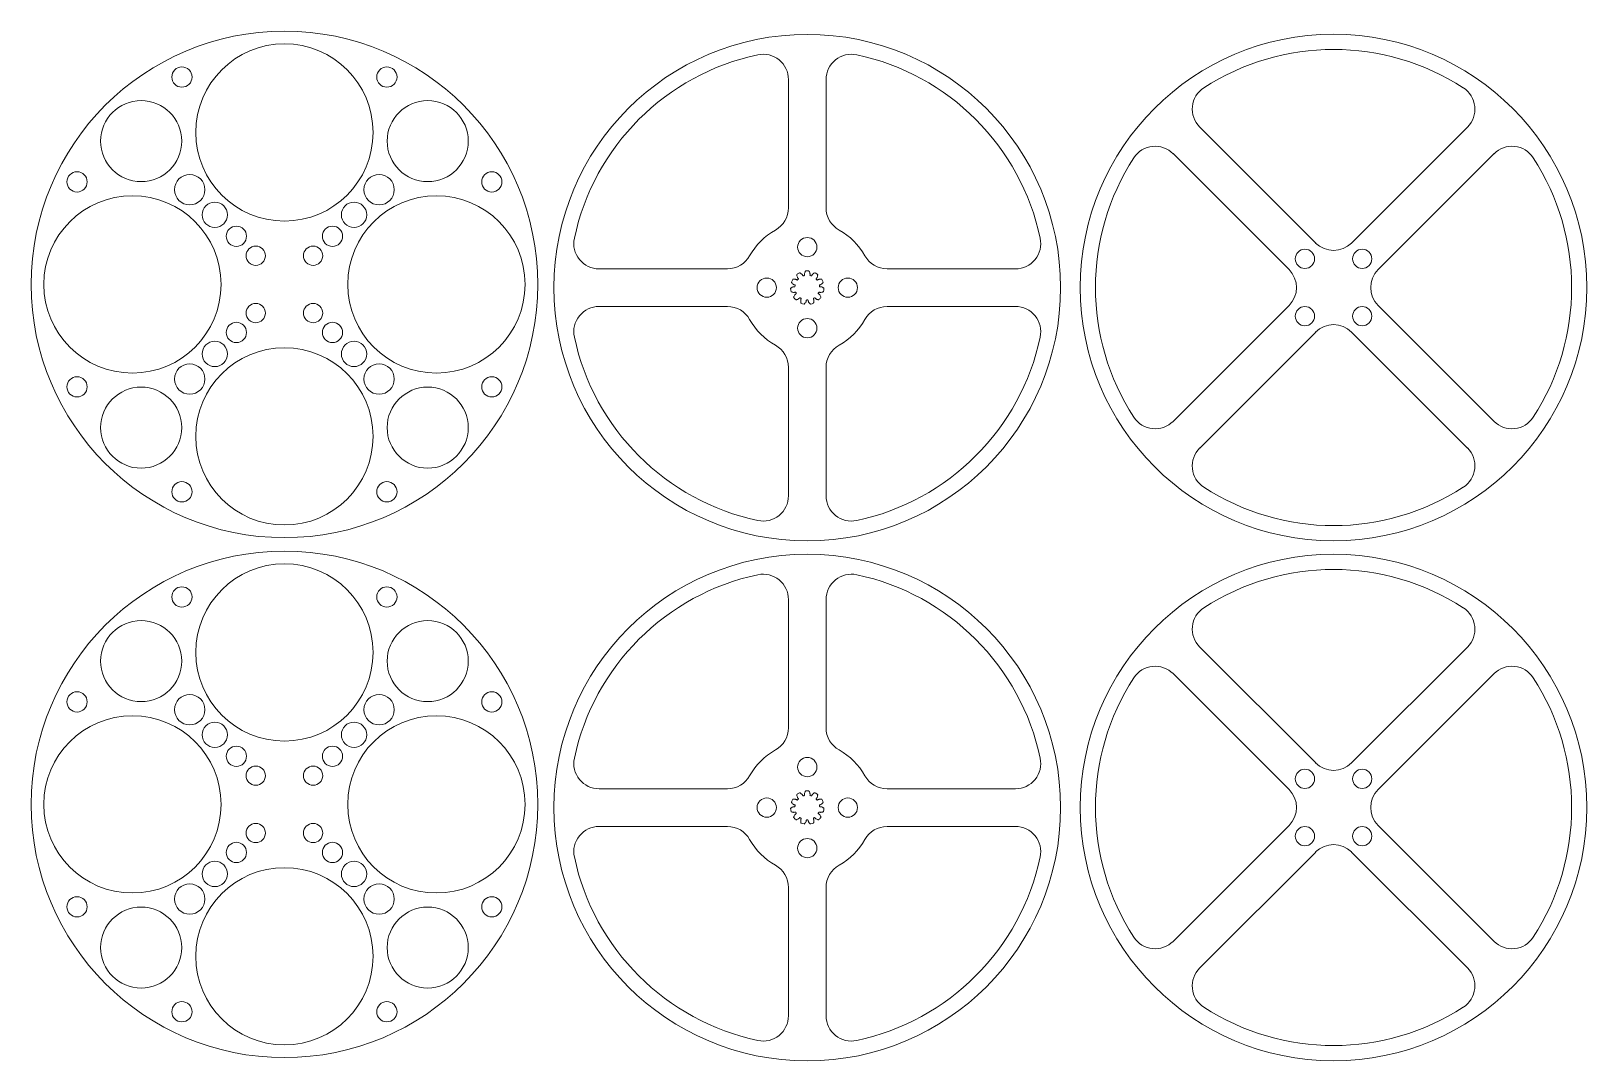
# Model space of a CAD drawing. Header units: millimetres. Extents: x 260 to 567, y 360 to 563.
import ezdxf

# ---------------------------------------------------------------- set-up
doc = ezdxf.new("R2010")
doc.units = ezdxf.units.MM

msp = doc.modelspace()

# ---------------------------------------------------------------- linework, layer by layer
at = {"color": 7, "linetype": 'Continuous', "lineweight": 15}
for p, q in [((409, 528.23), (409, 553.56)), ((416.43, 528.23), (416.43, 553.56)), ((490.18, 544.18), (513.07, 521.29)), ((520.14, 521.29), (543.03, 544.18)), ((507.82, 516.04), (484.93, 538.93)), ((548.28, 538.93), (525.39, 516.04)), ((371.63, 516.19), (396.97, 516.19)), ((428.47, 516.19), (453.8, 516.19)), ((396.97, 508.76), (371.63, 508.76)), ((428.47, 508.76), (453.8, 508.76)), ((484.93, 486.08), (507.82, 508.97)), ((525.39, 508.97), (548.28, 486.08)), ((513.07, 503.72), (490.18, 480.82)), ((543.03, 480.82), (520.14, 503.72)), ((409, 496.73), (409, 471.39)), ((416.43, 496.73), (416.43, 471.39)), ((409, 425.58), (409, 450.91)), ((416.43, 425.58), (416.43, 450.91)), ((490.18, 441.53), (513.07, 418.64)), ((520.14, 418.64), (543.03, 441.53)), ((507.82, 413.39), (484.93, 436.28)), ((548.28, 436.28), (525.39, 413.39)), ((371.63, 413.54), (396.97, 413.54)), ((428.47, 413.54), (453.8, 413.54)), ((396.97, 406.11), (371.63, 406.11)), ((428.47, 406.11), (453.8, 406.11)), ((484.93, 383.42), (507.82, 406.32)), ((525.39, 406.32), (548.28, 383.42)), ((513.07, 401.06), (490.18, 378.17)), ((543.03, 378.17), (520.14, 401.06)), ((409, 394.07), (409, 368.74)), ((416.43, 394.07), (416.43, 368.74))]:
    msp.add_line(p, q, dxfattribs=at)
for centre, radius in [((309.51, 513.12), 50), ((412.72, 512.48), 50), ((516.6, 512.5), 50), ((309.51, 543.12), 17.5), ((289.28, 554.06), 2), ((329.74, 554.06), 2), ((281.23, 541.41), 8), ((337.79, 541.41), 8), ((268.57, 533.35), 2), ((290.82, 531.81), 3), ((328.2, 531.81), 3), ((350.45, 533.35), 2), ((279.51, 513.12), 17.5), ((295.77, 526.86), 2.5), ((323.25, 526.86), 2.5), ((339.51, 513.12), 17.5), ((300.02, 522.62), 2), ((319, 522.62), 2), ((412.72, 520.48), 1.9), ((303.85, 518.78), 1.9), ((315.17, 518.78), 1.9), ((510.95, 518.16), 1.9), ((522.26, 518.16), 1.9), ((404.72, 512.48), 1.9), ((420.72, 512.48), 1.9), ((303.85, 507.46), 1.9), ((315.17, 507.46), 1.9), ((510.95, 506.85), 1.9), ((522.26, 506.85), 1.9), ((300.02, 503.63), 2), ((319, 503.63), 2), ((412.72, 504.48), 1.9), ((309.51, 483.12), 17.5), ((295.77, 499.39), 2.5), ((323.25, 499.39), 2.5), ((268.57, 492.89), 2), ((290.82, 494.44), 3), ((328.2, 494.44), 3), ((350.45, 492.89), 2), ((281.23, 484.84), 8), ((337.79, 484.84), 8), ((289.28, 472.18), 2), ((329.74, 472.18), 2), ((309.51, 410.47), 50), ((309.51, 440.47), 17.5), ((412.72, 409.83), 50), ((516.6, 409.85), 50), ((289.28, 451.41), 2), ((329.74, 451.41), 2), ((281.23, 438.75), 8), ((337.79, 438.75), 8), ((268.57, 430.7), 2), ((290.82, 429.16), 3), ((328.2, 429.16), 3), ((350.45, 430.7), 2), ((279.51, 410.47), 17.5), ((339.51, 410.47), 17.5), ((295.77, 424.21), 2.5), ((323.25, 424.21), 2.5), ((300.02, 419.96), 2), ((319, 419.96), 2), ((303.85, 416.13), 1.9), ((315.17, 416.13), 1.9), ((412.72, 417.83), 1.9), ((510.95, 415.51), 1.9), ((522.26, 415.51), 1.9), ((404.72, 409.83), 1.9), ((420.72, 409.83), 1.9), ((303.85, 404.81), 1.9), ((315.17, 404.81), 1.9), ((510.95, 404.19), 1.9), ((522.26, 404.19), 1.9), ((300.02, 400.98), 2), ((319, 400.98), 2), ((412.72, 401.83), 1.9), ((295.77, 396.73), 2.5), ((323.25, 396.73), 2.5), ((309.51, 380.47), 17.5), ((290.82, 391.78), 3), ((328.2, 391.78), 3), ((268.57, 390.24), 2), ((281.23, 382.19), 8), ((337.79, 382.19), 8), ((350.45, 390.24), 2), ((289.28, 369.53), 2), ((329.74, 369.53), 2)]:
    msp.add_circle(centre, radius, dxfattribs=at)
for centre, radius, start, end in [((516.6, 512.5), 47, 56.9734, 123.0266), ((412.72, 512.48), 47, 101.9734, 168.0266), ((404, 553.56), 5, 0, 101.9734), ((421.43, 553.56), 5, 78.0266, 180), ((412.72, 512.48), 47, 11.9734, 78.0266), ((493.71, 547.72), 5, 123.0266, 225), ((539.5, 547.72), 5, 315, 56.9734), ((516.6, 512.5), 47, 146.9734, 213.0266), ((481.39, 535.39), 5, 45, 146.9734), ((551.82, 535.39), 5, 33.0266, 135), ((516.6, 512.5), 47, 326.9734, 33.0266), ((404, 528.23), 5, 298.9514, 0), ((421.43, 528.23), 5, 180, 241.0486), ((371.63, 521.19), 5, 168.0266, 270), ((412.72, 512.48), 13, 118.9514, 151.0486), ((412.72, 512.48), 13, 28.9458, 61.0486), ((453.8, 521.19), 5, 270, 11.9734), ((516.6, 524.82), 5, 225, 315), ((396.97, 521.19), 5, 270, 331.0486), ((428.47, 521.19), 5, 208.9514, 270), ((504.28, 512.5), 5, 315, 45), ((528.93, 512.5), 5, 135, 225), ((412.72, 512.48), 3.3, 150.3642, 160.542), ((409.67, 513.55), 0.0755, 160.542, 214.9709), ((409.91, 514.07), 0.0755, 95.9377, 150.3642), ((410.22, 512.93), 0.0944, 349.6302, 84.4707), ((412.72, 512.48), 2.44, 169.6302, 174.0029), ((410.74, 515.03), 0.0755, 127.8147, 182.2436), ((410.74, 514.06), 0.0944, 226.4351, 321.2756), ((412.72, 512.48), 3.3, 117.6369, 127.8147), ((412.72, 512.48), 2.44, 136.9029, 141.2756), ((410.87, 514.21), 0.0944, 316.9029, 51.7435), ((411.22, 515.34), 0.0755, 63.2104, 117.6369), ((411.91, 514.88), 0.0944, 193.689, 288.5506), ((412.72, 512.48), 2.44, 104.1779, 108.5506), ((412.1, 514.94), 0.0944, 284.1779, 18.9973), ((412.43, 515.69), 0.0755, 95.0874, 149.5163), ((412.72, 512.48), 3.3, 84.9097, 95.0874), ((413, 515.69), 0.0755, 30.4832, 84.9097), ((413.34, 514.94), 0.0944, 160.9836, 255.8212), ((412.72, 512.48), 2.44, 71.4498, 75.8212), ((413.52, 514.88), 0.0944, 251.4498, 346.3168), ((414.22, 515.34), 0.0755, 62.3602, 116.789), ((412.72, 512.48), 3.3, 52.1824, 62.3602), ((414.57, 514.21), 0.0944, 128.5558, 223.0586), ((412.72, 512.48), 2.44, 38.7211, 43.0586), ((414.7, 514.06), 0.0944, 218.7211, 313.5617), ((414.7, 515.03), 0.0755, 357.7559, 52.1824), ((415.21, 512.93), 0.0944, 95.526, 190.3665), ((412.72, 512.48), 2.44, 5.9938, 10.3665), ((415.52, 514.07), 0.0755, 29.6329, 84.0618), ((412.72, 512.48), 3.3, 19.4551, 29.6329), ((415.76, 513.55), 0.0755, 325.0286, 19.4551), ((409.49, 512.3), 0.0755, 128.665, 183.0915), ((412.72, 512.48), 3.3, 183.0915, 193.2693), ((409.58, 511.74), 0.0755, 193.2693, 247.6981), ((410.1, 510.59), 0.0755, 161.3922, 215.8188), ((412.72, 512.48), 3.3, 215.8188, 225.9965), ((410.2, 512.74), 0.0944, 259.1624, 354.0029), ((410.37, 511.51), 0.0944, 22.3575, 117.198), ((410.48, 510.16), 0.0755, 225.9965, 280.4254), ((412.72, 512.48), 2.44, 202.3575, 206.7302), ((410.45, 511.34), 0.0944, 291.8897, 26.7302), ((411.27, 510.4), 0.0944, 55.0847, 149.9253), ((412.72, 512.48), 2.44, 235.0847, 239.4574), ((411.43, 510.29), 0.0944, 324.6169, 59.4574), ((412.62, 509.94), 0.0944, 87.8142, 182.6337), ((412.72, 512.48), 2.44, 267.8142, 272.1867), ((412.81, 509.94), 0.0944, 357.385, 92.1867), ((414.01, 510.29), 0.0944, 120.5421, 215.3733), ((412.72, 512.48), 2.44, 300.5421, 304.9142), ((414.17, 510.4), 0.0944, 30.0526, 124.9142), ((414.98, 511.34), 0.0944, 153.2666, 248.1071), ((412.72, 512.48), 2.44, 333.2666, 337.6392), ((414.96, 510.15), 0.0755, 259.5741, 314.0006), ((415.06, 511.51), 0.0944, 62.7988, 157.6392), ((412.72, 512.48), 3.3, 314.0006, 324.1784), ((415.24, 512.74), 0.0944, 185.9938, 280.8344), ((415.33, 510.59), 0.0755, 324.1784, 18.6072), ((415.86, 511.74), 0.0755, 292.3013, 346.7279), ((412.72, 512.48), 3.3, 346.7279, 356.9056), ((415.94, 512.3), 0.0755, 356.9056, 51.3345), ((371.63, 503.76), 5, 90, 191.9734), ((396.97, 503.76), 5, 28.9514, 90), ((411.54, 509.47), 0.0755, 194.1195, 248.546), ((412.72, 512.48), 3.3, 248.546, 258.7238), ((412.09, 509.31), 0.0755, 258.7238, 313.1527), ((413.35, 509.31), 0.0755, 226.8468, 281.2733), ((412.72, 512.48), 3.3, 281.2733, 291.4511), ((413.9, 509.47), 0.0755, 291.4511, 345.88), ((428.47, 503.76), 5, 90, 151.0486), ((453.8, 503.76), 5, 348.0266, 90), ((412.72, 512.48), 13, 208.9514, 241.0486), ((412.72, 512.48), 13, 298.9514, 331.0486), ((516.6, 500.18), 5, 45, 135), ((412.72, 512.48), 47, 191.9734, 258.0266), ((404, 496.73), 5, 0, 61.0486), ((421.43, 496.73), 5, 118.9514, 180), ((412.72, 512.48), 47, 281.9734, 348.0266), ((481.39, 489.61), 5, 213.0266, 315), ((551.82, 489.61), 5, 225, 326.9734), ((493.71, 477.29), 5, 135, 236.9734), ((539.5, 477.29), 5, 303.0266, 45), ((516.6, 512.5), 47, 236.9734, 303.0266), ((404, 471.39), 5, 258.0266, 0), ((421.43, 471.39), 5, 180, 281.9734), ((412.72, 409.83), 47, 101.9734, 168.0266), ((404, 450.91), 5, 0, 101.9734), ((421.43, 450.91), 5, 78.0266, 180), ((412.72, 409.83), 47, 11.9734, 78.0266), ((516.6, 409.85), 47, 56.9734, 123.0266), ((493.71, 445.06), 5, 123.0266, 225), ((539.5, 445.06), 5, 315, 56.9734), ((481.39, 432.74), 5, 45, 146.9734), ((551.82, 432.74), 5, 33.0266, 135), ((516.6, 409.85), 47, 146.9734, 213.0266), ((516.6, 409.85), 47, 326.9734, 33.0266), ((404, 425.58), 5, 298.9514, 0), ((421.43, 425.58), 5, 180, 241.0486), ((412.72, 409.83), 13, 118.9514, 151.0486), ((412.72, 409.83), 13, 28.9458, 61.0486), ((371.63, 418.54), 5, 168.0266, 270), ((453.8, 418.54), 5, 270, 11.9734), ((516.6, 422.17), 5, 225, 315), ((396.97, 418.54), 5, 270, 331.0486), ((428.47, 418.54), 5, 208.9514, 270), ((410.74, 412.38), 0.0755, 127.8147, 182.2436), ((412.72, 409.83), 3.3, 117.6369, 127.8147), ((410.87, 411.56), 0.0944, 316.9029, 51.7435), ((411.22, 412.68), 0.0755, 63.2104, 117.6369), ((411.91, 412.23), 0.0944, 193.689, 288.5506), ((412.72, 409.83), 2.44, 104.1779, 108.5506), ((412.1, 412.28), 0.0944, 284.1779, 18.9973), ((412.43, 413.04), 0.0755, 95.0874, 149.5163), ((412.72, 409.83), 3.3, 84.9097, 95.0874), ((413, 413.04), 0.0755, 30.4832, 84.9097), ((413.34, 412.28), 0.0944, 160.9836, 255.8212), ((412.72, 409.83), 2.44, 71.4498, 75.8212), ((413.52, 412.23), 0.0944, 251.4498, 346.3168), ((414.22, 412.68), 0.0755, 62.3602, 116.789), ((412.72, 409.83), 3.3, 52.1824, 62.3602), ((414.57, 411.56), 0.0944, 128.5558, 223.0586), ((414.7, 412.38), 0.0755, 357.7559, 52.1824), ((504.28, 409.85), 5, 315, 45), ((528.93, 409.85), 5, 135, 225), ((409.49, 409.65), 0.0755, 128.665, 183.0915), ((412.72, 409.83), 3.3, 183.0915, 193.2693), ((409.58, 409.08), 0.0755, 193.2693, 247.6981), ((412.72, 409.83), 3.3, 150.3642, 160.542), ((409.67, 410.9), 0.0755, 160.542, 214.9709), ((409.91, 411.42), 0.0755, 95.9377, 150.3642), ((410.2, 410.09), 0.0944, 259.1624, 354.0029), ((410.22, 410.28), 0.0944, 349.6302, 84.4707), ((412.72, 409.83), 2.44, 169.6302, 174.0029), ((410.37, 408.86), 0.0944, 22.3575, 117.198), ((412.72, 409.83), 2.44, 202.3575, 206.7302), ((410.45, 408.68), 0.0944, 291.8897, 26.7302), ((410.74, 411.41), 0.0944, 226.4351, 321.2756), ((412.72, 409.83), 2.44, 136.9029, 141.2756), ((412.72, 409.83), 2.44, 38.7211, 43.0586), ((414.7, 411.41), 0.0944, 218.7211, 313.5617), ((414.98, 408.68), 0.0944, 153.2666, 248.1071), ((412.72, 409.83), 2.44, 333.2666, 337.6392), ((415.06, 408.86), 0.0944, 62.7988, 157.6392), ((415.21, 410.28), 0.0944, 95.526, 190.3665), ((412.72, 409.83), 2.44, 5.9938, 10.3665), ((415.24, 410.09), 0.0944, 185.9938, 280.8344), ((415.52, 411.42), 0.0755, 29.6329, 84.0618), ((412.72, 409.83), 3.3, 19.4551, 29.6329), ((415.76, 410.9), 0.0755, 325.0286, 19.4551), ((415.86, 409.08), 0.0755, 292.3013, 346.7279), ((412.72, 409.83), 3.3, 346.7279, 356.9056), ((415.94, 409.65), 0.0755, 356.9056, 51.3345), ((371.63, 401.11), 5, 90, 191.9734), ((396.97, 401.11), 5, 28.9514, 90), ((410.1, 407.94), 0.0755, 161.3922, 215.8188), ((412.72, 409.83), 3.3, 215.8188, 225.9965), ((410.48, 407.5), 0.0755, 225.9965, 280.4254), ((411.27, 407.75), 0.0944, 55.0847, 149.9253), ((412.72, 409.83), 2.44, 235.0847, 239.4574), ((411.54, 406.82), 0.0755, 194.1195, 248.546), ((411.43, 407.64), 0.0944, 324.6169, 59.4574), ((412.72, 409.83), 3.3, 248.546, 258.7238), ((412.09, 406.66), 0.0755, 258.7238, 313.1527), ((412.62, 407.29), 0.0944, 87.8142, 182.6337), ((412.72, 409.83), 2.44, 267.8142, 272.1867), ((412.81, 407.29), 0.0944, 357.385, 92.1867), ((413.35, 406.66), 0.0755, 226.8468, 281.2733), ((412.72, 409.83), 3.3, 281.2733, 291.4511), ((414.01, 407.64), 0.0944, 120.5421, 215.3733), ((413.9, 406.82), 0.0755, 291.4511, 345.88), ((412.72, 409.83), 2.44, 300.5421, 304.9142), ((414.17, 407.75), 0.0944, 30.0526, 124.9142), ((414.96, 407.5), 0.0755, 259.5741, 314.0006), ((412.72, 409.83), 3.3, 314.0006, 324.1784), ((415.33, 407.94), 0.0755, 324.1784, 18.6072), ((428.47, 401.11), 5, 90, 151.0486), ((453.8, 401.11), 5, 348.0266, 90), ((412.72, 409.83), 13, 208.9514, 241.0486), ((412.72, 409.83), 13, 298.9514, 331.0486), ((516.6, 397.53), 5, 45, 135), ((412.72, 409.83), 47, 191.9734, 258.0266), ((412.72, 409.83), 47, 281.9734, 348.0266), ((404, 394.07), 5, 0, 61.0486), ((421.43, 394.07), 5, 118.9514, 180), ((481.39, 386.96), 5, 213.0266, 315), ((551.82, 386.96), 5, 225, 326.9734), ((493.71, 374.64), 5, 135, 236.9734), ((539.5, 374.64), 5, 303.0266, 45), ((404, 368.74), 5, 258.0266, 0), ((421.43, 368.74), 5, 180, 281.9734), ((516.6, 409.85), 47, 236.9734, 303.0266)]:
    msp.add_arc(centre, radius, start, end, dxfattribs=at)
for points, knots in [([(409.95, 513.15), (409.86, 513.22), (409.79, 513.29), (409.68, 513.41), (409.65, 513.46), (409.61, 513.51)], [0, 0, 0, 0, 0.5, 0.5, 0.828323, 0.828323, 0.828323, 0.828323]), ([(409.9, 514.15), (409.96, 514.15), (410.02, 514.16), (410.18, 514.16), (410.28, 514.15), (410.4, 514.13)], [0.1717089, 0.1717089, 0.1717089, 0.1717089, 0.5, 0.5, 1, 1, 1, 1]), ([(410.23, 513.03), (410.21, 513.03), (410.19, 513.03), (410.15, 513.04), (410.13, 513.05), (410.1, 513.06), (410.08, 513.07), (410.02, 513.1), (409.99, 513.13), (409.95, 513.15)], [0.0414739, 0.0414739, 0.0414739, 0.0414739, 0.1256273, 0.1256273, 0.2506273, 0.2506273, 0.3756273, 0.3756273, 0.8756273, 0.8756273, 0.8756273, 0.8756273]), ([(410.4, 514.13), (410.44, 514.12), (410.48, 514.11), (410.55, 514.08), (410.56, 514.07), (410.59, 514.06), (410.61, 514.05), (410.64, 514.02), (410.66, 514.01), (410.67, 514)], [0.1243599, 0.1243599, 0.1243599, 0.1243599, 0.6243599, 0.6243599, 0.7493599, 0.7493599, 0.8743599, 0.8743599, 0.9585577, 0.9585577, 0.9585577, 0.9585577]), ([(410.76, 514.54), (410.71, 514.65), (410.69, 514.75), (410.67, 514.9), (410.67, 514.96), (410.66, 515.02)], [0, 0, 0, 0, 0.5, 0.5, 0.828323, 0.828323, 0.828323, 0.828323]), ([(410.92, 514.28), (410.91, 514.3), (410.89, 514.31), (410.86, 514.34), (410.85, 514.36), (410.83, 514.39), (410.82, 514.4), (410.79, 514.46), (410.77, 514.5), (410.76, 514.54)], [0.0414739, 0.0414739, 0.0414739, 0.0414739, 0.1256273, 0.1256273, 0.2506273, 0.2506273, 0.3756273, 0.3756273, 0.8756273, 0.8756273, 0.8756273, 0.8756273]), ([(411.25, 515.4), (411.31, 515.38), (411.36, 515.35), (411.49, 515.26), (411.58, 515.2), (411.66, 515.12)], [0.1717089, 0.1717089, 0.1717089, 0.1717089, 0.5, 0.5, 1, 1, 1, 1]), ([(411.66, 515.12), (411.69, 515.09), (411.72, 515.06), (411.76, 515), (411.76, 514.99), (411.78, 514.96), (411.79, 514.94), (411.81, 514.9), (411.81, 514.88), (411.82, 514.86)], [0.1244207, 0.1244207, 0.1244207, 0.1244207, 0.6244207, 0.6244207, 0.7494207, 0.7494207, 0.8744207, 0.8744207, 0.9585577, 0.9585577, 0.9585577, 0.9585577]), ([(412.19, 514.97), (412.18, 514.99), (412.17, 515), (412.16, 515.05), (412.16, 515.07), (412.16, 515.11), (412.16, 515.12), (412.17, 515.19), (412.17, 515.23), (412.18, 515.27)], [0.0414739, 0.0414739, 0.0414739, 0.0414739, 0.1256881, 0.1256881, 0.2506881, 0.2506881, 0.3756881, 0.3756881, 0.8756881, 0.8756881, 0.8756881, 0.8756881]), ([(412.18, 515.27), (412.21, 515.39), (412.24, 515.48), (412.31, 515.63), (412.34, 515.68), (412.37, 515.73)], [0, 0, 0, 0, 0.5, 0.5, 0.828323, 0.828323, 0.828323, 0.828323]), ([(413.07, 515.73), (413.1, 515.68), (413.13, 515.63), (413.19, 515.48), (413.23, 515.39), (413.25, 515.27)], [0.1717089, 0.1717089, 0.1717089, 0.1717089, 0.5, 0.5, 1, 1, 1, 1]), ([(413.25, 515.27), (413.26, 515.23), (413.27, 515.19), (413.27, 515.12), (413.27, 515.11), (413.27, 515.07), (413.27, 515.05), (413.26, 515), (413.26, 514.99), (413.25, 514.97)], [0.1243563, 0.1243563, 0.1243563, 0.1243563, 0.6243563, 0.6243563, 0.7493563, 0.7493563, 0.8743563, 0.8743563, 0.9585577, 0.9585577, 0.9585577, 0.9585577]), ([(413.62, 514.86), (413.62, 514.88), (413.63, 514.9), (413.64, 514.94), (413.65, 514.96), (413.67, 514.99), (413.68, 515), (413.72, 515.06), (413.75, 515.09), (413.78, 515.12)], [0.0414739, 0.0414739, 0.0414739, 0.0414739, 0.1255512, 0.1255512, 0.2505512, 0.2505512, 0.3755512, 0.3755512, 0.8755512, 0.8755512, 0.8755512, 0.8755512]), ([(413.78, 515.12), (413.86, 515.2), (413.94, 515.26), (414.07, 515.35), (414.13, 515.38), (414.18, 515.4)], [0, 0, 0, 0, 0.5, 0.5, 0.828323, 0.828323, 0.828323, 0.828323]), ([(414.68, 514.54), (414.67, 514.5), (414.65, 514.46), (414.61, 514.4), (414.61, 514.39), (414.59, 514.36), (414.57, 514.34), (414.54, 514.31), (414.53, 514.3), (414.51, 514.28)], [0.1233938, 0.1233938, 0.1233938, 0.1233938, 0.6233938, 0.6233938, 0.7483938, 0.7483938, 0.8733938, 0.8733938, 0.9585577, 0.9585577, 0.9585577, 0.9585577]), ([(414.77, 515.02), (414.77, 514.96), (414.76, 514.9), (414.74, 514.75), (414.72, 514.65), (414.68, 514.54)], [0.1717089, 0.1717089, 0.1717089, 0.1717089, 0.5, 0.5, 1, 1, 1, 1]), ([(414.76, 513.99), (414.78, 514.01), (414.79, 514.02), (414.83, 514.05), (414.85, 514.06), (414.88, 514.07), (414.89, 514.08), (414.95, 514.11), (415, 514.12), (415.04, 514.13)], [0.0414739, 0.0414739, 0.0414739, 0.0414739, 0.1256273, 0.1256273, 0.2506273, 0.2506273, 0.3756273, 0.3756273, 0.8756273, 0.8756273, 0.8756273, 0.8756273]), ([(415.04, 514.13), (415.15, 514.15), (415.25, 514.16), (415.41, 514.16), (415.47, 514.15), (415.53, 514.15)], [0, 0, 0, 0, 0.5, 0.5, 0.828323, 0.828323, 0.828323, 0.828323]), ([(415.48, 513.15), (415.45, 513.13), (415.41, 513.1), (415.35, 513.07), (415.34, 513.06), (415.31, 513.05), (415.29, 513.04), (415.24, 513.03), (415.22, 513.03), (415.2, 513.03)], [0.1243599, 0.1243599, 0.1243599, 0.1243599, 0.6243599, 0.6243599, 0.7493599, 0.7493599, 0.8743599, 0.8743599, 0.9585577, 0.9585577, 0.9585577, 0.9585577]), ([(415.82, 513.51), (415.79, 513.46), (415.75, 513.41), (415.65, 513.29), (415.58, 513.22), (415.48, 513.15)], [0.1717089, 0.1717089, 0.1717089, 0.1717089, 0.5, 0.5, 1, 1, 1, 1]), ([(409.45, 512.36), (409.49, 512.4), (409.54, 512.43), (409.68, 512.52), (409.76, 512.57), (409.87, 512.61)], [0, 0, 0, 0, 0.3282911, 0.3282911, 0.8282911, 0.8282911, 0.8282911, 0.8282911]), ([(410.03, 511.55), (409.91, 511.56), (409.81, 511.58), (409.66, 511.62), (409.6, 511.64), (409.55, 511.67)], [0.171677, 0.171677, 0.171677, 0.171677, 0.671677, 0.671677, 1, 1, 1, 1]), ([(409.87, 512.61), (409.91, 512.62), (409.96, 512.64), (410.02, 512.65), (410.04, 512.65), (410.07, 512.66), (410.1, 512.66), (410.14, 512.66), (410.16, 512.65), (410.18, 512.65)], [0.1658022, 0.1658022, 0.1658022, 0.1658022, 0.6658022, 0.6658022, 0.7908022, 0.7908022, 0.9158022, 0.9158022, 1, 1, 1, 1]), ([(410.33, 511.6), (410.31, 511.59), (410.29, 511.58), (410.25, 511.56), (410.23, 511.56), (410.19, 511.55), (410.18, 511.55), (410.11, 511.54), (410.07, 511.55), (410.03, 511.55)], [0, 0, 0, 0, 0.0841534, 0.0841534, 0.2091534, 0.2091534, 0.3341534, 0.3341534, 0.8341534, 0.8341534, 0.8341534, 0.8341534]), ([(410.03, 510.61), (410.05, 510.67), (410.07, 510.72), (410.14, 510.87), (410.18, 510.96), (410.25, 511.05)], [0.1717089, 0.1717089, 0.1717089, 0.1717089, 0.5, 0.5, 1, 1, 1, 1]), ([(410.25, 511.05), (410.28, 511.09), (410.31, 511.12), (410.36, 511.17), (410.37, 511.18), (410.39, 511.2), (410.41, 511.21), (410.45, 511.23), (410.47, 511.24), (410.49, 511.25)], [0.1243599, 0.1243599, 0.1243599, 0.1243599, 0.6243599, 0.6243599, 0.7493599, 0.7493599, 0.8743599, 0.8743599, 0.9585577, 0.9585577, 0.9585577, 0.9585577]), ([(410.96, 510.24), (410.85, 510.18), (410.76, 510.15), (410.61, 510.11), (410.55, 510.09), (410.49, 510.08)], [0, 0, 0, 0, 0.5, 0.5, 0.828323, 0.828323, 0.828323, 0.828323]), ([(411.18, 510.44), (411.17, 510.43), (411.16, 510.41), (411.14, 510.38), (411.12, 510.36), (411.09, 510.33), (411.08, 510.33), (411.03, 510.28), (410.99, 510.26), (410.96, 510.24)], [0.0414739, 0.0414739, 0.0414739, 0.0414739, 0.1256273, 0.1256273, 0.2506273, 0.2506273, 0.3756273, 0.3756273, 0.8756273, 0.8756273, 0.8756273, 0.8756273]), ([(411.46, 509.45), (411.45, 509.51), (411.44, 509.57), (411.41, 509.73), (411.41, 509.83), (411.42, 509.95)], [0.1717089, 0.1717089, 0.1717089, 0.1717089, 0.5, 0.5, 1, 1, 1, 1]), ([(411.42, 509.95), (411.42, 509.99), (411.42, 510.03), (411.44, 510.1), (411.44, 510.11), (411.45, 510.14), (411.46, 510.17), (411.48, 510.21), (411.49, 510.22), (411.51, 510.24)], [0.1243599, 0.1243599, 0.1243599, 0.1243599, 0.6243599, 0.6243599, 0.7493599, 0.7493599, 0.8743599, 0.8743599, 0.9585577, 0.9585577, 0.9585577, 0.9585577]), ([(412.53, 509.94), (412.53, 509.92), (412.53, 509.9), (412.52, 509.86), (412.52, 509.83), (412.51, 509.8), (412.51, 509.79), (412.48, 509.72), (412.46, 509.68), (412.44, 509.64)], [0.0414739, 0.0414739, 0.0414739, 0.0414739, 0.1256881, 0.1256881, 0.2506881, 0.2506881, 0.3756881, 0.3756881, 0.8756881, 0.8756881, 0.8756881, 0.8756881]), ([(412.99, 509.64), (412.97, 509.68), (412.95, 509.72), (412.93, 509.79), (412.93, 509.8), (412.92, 509.83), (412.91, 509.86), (412.91, 509.9), (412.91, 509.92), (412.91, 509.94)], [0.1242484, 0.1242484, 0.1242484, 0.1242484, 0.6242484, 0.6242484, 0.7492484, 0.7492484, 0.8742484, 0.8742484, 0.9585577, 0.9585577, 0.9585577, 0.9585577]), ([(413.93, 510.24), (413.94, 510.22), (413.95, 510.21), (413.97, 510.17), (413.98, 510.14), (413.99, 510.11), (414, 510.1), (414.01, 510.03), (414.02, 509.99), (414.02, 509.95)], [0.0414739, 0.0414739, 0.0414739, 0.0414739, 0.1256544, 0.1256544, 0.2506544, 0.2506544, 0.3756544, 0.3756544, 0.8756544, 0.8756544, 0.8756544, 0.8756544]), ([(414.02, 509.95), (414.03, 509.83), (414.02, 509.73), (414, 509.57), (413.99, 509.51), (413.97, 509.45)], [0, 0, 0, 0, 0.5, 0.5, 0.828323, 0.828323, 0.828323, 0.828323]), ([(414.48, 510.24), (414.44, 510.26), (414.4, 510.28), (414.35, 510.33), (414.34, 510.33), (414.31, 510.36), (414.3, 510.38), (414.27, 510.41), (414.26, 510.43), (414.25, 510.44)], [0.1244207, 0.1244207, 0.1244207, 0.1244207, 0.6244207, 0.6244207, 0.7494207, 0.7494207, 0.8744207, 0.8744207, 0.9585577, 0.9585577, 0.9585577, 0.9585577]), ([(414.95, 510.08), (414.89, 510.09), (414.83, 510.11), (414.68, 510.15), (414.58, 510.18), (414.48, 510.24)], [0.1717089, 0.1717089, 0.1717089, 0.1717089, 0.5, 0.5, 1, 1, 1, 1]), ([(414.95, 511.25), (414.97, 511.24), (414.98, 511.23), (415.02, 511.21), (415.04, 511.2), (415.07, 511.18), (415.08, 511.17), (415.13, 511.12), (415.16, 511.08), (415.18, 511.05)], [0.0414739, 0.0414739, 0.0414739, 0.0414739, 0.1256273, 0.1256273, 0.2506273, 0.2506273, 0.3756273, 0.3756273, 0.8756273, 0.8756273, 0.8756273, 0.8756273]), ([(415.41, 511.55), (415.37, 511.55), (415.32, 511.54), (415.25, 511.55), (415.24, 511.55), (415.21, 511.56), (415.18, 511.56), (415.14, 511.58), (415.12, 511.59), (415.11, 511.6)], [0.1243599, 0.1243599, 0.1243599, 0.1243599, 0.6243599, 0.6243599, 0.7493599, 0.7493599, 0.8743599, 0.8743599, 0.9585577, 0.9585577, 0.9585577, 0.9585577]), ([(415.18, 511.05), (415.25, 510.96), (415.3, 510.87), (415.37, 510.72), (415.39, 510.67), (415.41, 510.61)], [0, 0, 0, 0, 0.5, 0.5, 0.828323, 0.828323, 0.828323, 0.828323]), ([(415.26, 512.65), (415.28, 512.65), (415.3, 512.66), (415.34, 512.66), (415.36, 512.66), (415.4, 512.65), (415.41, 512.65), (415.48, 512.64), (415.52, 512.62), (415.56, 512.61)], [0.0414739, 0.0414739, 0.0414739, 0.0414739, 0.1256273, 0.1256273, 0.2506273, 0.2506273, 0.3756273, 0.3756273, 0.8756273, 0.8756273, 0.8756273, 0.8756273]), ([(415.89, 511.67), (415.83, 511.64), (415.78, 511.62), (415.62, 511.58), (415.53, 511.56), (415.41, 511.55)], [0.1717089, 0.1717089, 0.1717089, 0.1717089, 0.5, 0.5, 1, 1, 1, 1]), ([(415.56, 512.61), (415.67, 512.57), (415.76, 512.52), (415.89, 512.43), (415.94, 512.4), (415.99, 512.36)], [0, 0, 0, 0, 0.5, 0.5, 0.828323, 0.828323, 0.828323, 0.828323]), ([(412.44, 509.64), (412.39, 509.54), (412.33, 509.46), (412.22, 509.34), (412.18, 509.3), (412.14, 509.26)], [0, 0, 0, 0, 0.5, 0.5, 0.828323, 0.828323, 0.828323, 0.828323]), ([(413.3, 509.26), (413.25, 509.3), (413.21, 509.34), (413.11, 509.46), (413.05, 509.54), (412.99, 509.64)], [0.1717089, 0.1717089, 0.1717089, 0.1717089, 0.5, 0.5, 1, 1, 1, 1]), ([(410.76, 411.89), (410.71, 412), (410.69, 412.09), (410.67, 412.25), (410.67, 412.31), (410.66, 412.37)], [0, 0, 0, 0, 0.5, 0.5, 0.828323, 0.828323, 0.828323, 0.828323]), ([(410.92, 411.63), (410.91, 411.65), (410.89, 411.66), (410.86, 411.69), (410.85, 411.71), (410.83, 411.74), (410.82, 411.75), (410.79, 411.81), (410.77, 411.85), (410.76, 411.89)], [0.0414739, 0.0414739, 0.0414739, 0.0414739, 0.1256273, 0.1256273, 0.2506273, 0.2506273, 0.3756273, 0.3756273, 0.8756273, 0.8756273, 0.8756273, 0.8756273]), ([(411.25, 412.75), (411.31, 412.73), (411.36, 412.7), (411.49, 412.61), (411.58, 412.55), (411.66, 412.47)], [0.1717089, 0.1717089, 0.1717089, 0.1717089, 0.5, 0.5, 1, 1, 1, 1]), ([(411.66, 412.47), (411.69, 412.44), (411.72, 412.4), (411.76, 412.35), (411.76, 412.34), (411.78, 412.31), (411.79, 412.29), (411.81, 412.25), (411.81, 412.23), (411.82, 412.21)], [0.1244207, 0.1244207, 0.1244207, 0.1244207, 0.6244207, 0.6244207, 0.7494207, 0.7494207, 0.8744207, 0.8744207, 0.9585577, 0.9585577, 0.9585577, 0.9585577]), ([(412.19, 412.32), (412.18, 412.33), (412.17, 412.35), (412.16, 412.4), (412.16, 412.42), (412.16, 412.45), (412.16, 412.47), (412.17, 412.54), (412.17, 412.58), (412.18, 412.62)], [0.0414739, 0.0414739, 0.0414739, 0.0414739, 0.1256881, 0.1256881, 0.2506881, 0.2506881, 0.3756881, 0.3756881, 0.8756881, 0.8756881, 0.8756881, 0.8756881]), ([(412.18, 412.62), (412.21, 412.74), (412.24, 412.83), (412.31, 412.97), (412.34, 413.03), (412.37, 413.08)], [0, 0, 0, 0, 0.5, 0.5, 0.828323, 0.828323, 0.828323, 0.828323]), ([(413.07, 413.08), (413.1, 413.03), (413.13, 412.97), (413.19, 412.83), (413.23, 412.74), (413.25, 412.62)], [0.1717089, 0.1717089, 0.1717089, 0.1717089, 0.5, 0.5, 1, 1, 1, 1]), ([(413.25, 412.62), (413.26, 412.58), (413.27, 412.54), (413.27, 412.47), (413.27, 412.45), (413.27, 412.42), (413.27, 412.4), (413.26, 412.35), (413.26, 412.33), (413.25, 412.32)], [0.1243563, 0.1243563, 0.1243563, 0.1243563, 0.6243563, 0.6243563, 0.7493563, 0.7493563, 0.8743563, 0.8743563, 0.9585577, 0.9585577, 0.9585577, 0.9585577]), ([(413.62, 412.21), (413.62, 412.23), (413.63, 412.25), (413.64, 412.29), (413.65, 412.31), (413.67, 412.34), (413.68, 412.35), (413.72, 412.4), (413.75, 412.44), (413.78, 412.47)], [0.0414739, 0.0414739, 0.0414739, 0.0414739, 0.1255512, 0.1255512, 0.2505512, 0.2505512, 0.3755512, 0.3755512, 0.8755512, 0.8755512, 0.8755512, 0.8755512]), ([(413.78, 412.47), (413.86, 412.55), (413.94, 412.61), (414.07, 412.7), (414.13, 412.73), (414.18, 412.75)], [0, 0, 0, 0, 0.5, 0.5, 0.828323, 0.828323, 0.828323, 0.828323]), ([(414.68, 411.89), (414.67, 411.85), (414.65, 411.81), (414.61, 411.75), (414.61, 411.74), (414.59, 411.71), (414.57, 411.69), (414.54, 411.66), (414.53, 411.64), (414.51, 411.63)], [0.1233938, 0.1233938, 0.1233938, 0.1233938, 0.6233938, 0.6233938, 0.7483938, 0.7483938, 0.8733938, 0.8733938, 0.9585577, 0.9585577, 0.9585577, 0.9585577]), ([(414.77, 412.37), (414.77, 412.31), (414.76, 412.25), (414.74, 412.09), (414.72, 412), (414.68, 411.89)], [0.1717089, 0.1717089, 0.1717089, 0.1717089, 0.5, 0.5, 1, 1, 1, 1]), ([(409.45, 409.71), (409.49, 409.75), (409.54, 409.78), (409.68, 409.87), (409.76, 409.92), (409.87, 409.96)], [0, 0, 0, 0, 0.3282911, 0.3282911, 0.8282911, 0.8282911, 0.8282911, 0.8282911]), ([(410.03, 408.9), (409.91, 408.9), (409.81, 408.93), (409.66, 408.97), (409.6, 408.99), (409.55, 409.01)], [0.171677, 0.171677, 0.171677, 0.171677, 0.671677, 0.671677, 1, 1, 1, 1]), ([(409.95, 410.5), (409.86, 410.57), (409.79, 410.64), (409.68, 410.76), (409.65, 410.81), (409.61, 410.86)], [0, 0, 0, 0, 0.5, 0.5, 0.828323, 0.828323, 0.828323, 0.828323]), ([(409.87, 409.96), (409.91, 409.97), (409.96, 409.99), (410.02, 410), (410.04, 410), (410.07, 410.01), (410.1, 410.01), (410.14, 410), (410.16, 410), (410.18, 410)], [0.1658022, 0.1658022, 0.1658022, 0.1658022, 0.6658022, 0.6658022, 0.7908022, 0.7908022, 0.9158022, 0.9158022, 1, 1, 1, 1]), ([(409.9, 411.5), (409.96, 411.5), (410.02, 411.51), (410.18, 411.51), (410.28, 411.5), (410.4, 411.47)], [0.1717089, 0.1717089, 0.1717089, 0.1717089, 0.5, 0.5, 1, 1, 1, 1]), ([(410.23, 410.38), (410.21, 410.38), (410.19, 410.38), (410.15, 410.39), (410.13, 410.4), (410.1, 410.41), (410.08, 410.42), (410.02, 410.45), (409.99, 410.47), (409.95, 410.5)], [0.0414739, 0.0414739, 0.0414739, 0.0414739, 0.1256273, 0.1256273, 0.2506273, 0.2506273, 0.3756273, 0.3756273, 0.8756273, 0.8756273, 0.8756273, 0.8756273]), ([(410.33, 408.94), (410.31, 408.94), (410.29, 408.93), (410.25, 408.91), (410.23, 408.91), (410.19, 408.9), (410.18, 408.9), (410.11, 408.89), (410.07, 408.89), (410.03, 408.9)], [0, 0, 0, 0, 0.0841534, 0.0841534, 0.2091534, 0.2091534, 0.3341534, 0.3341534, 0.8341534, 0.8341534, 0.8341534, 0.8341534]), ([(410.25, 408.4), (410.28, 408.43), (410.31, 408.47), (410.36, 408.52), (410.37, 408.52), (410.39, 408.55), (410.41, 408.56), (410.45, 408.58), (410.47, 408.59), (410.49, 408.6)], [0.1243599, 0.1243599, 0.1243599, 0.1243599, 0.6243599, 0.6243599, 0.7493599, 0.7493599, 0.8743599, 0.8743599, 0.9585577, 0.9585577, 0.9585577, 0.9585577]), ([(410.4, 411.47), (410.44, 411.47), (410.48, 411.45), (410.55, 411.43), (410.56, 411.42), (410.59, 411.41), (410.61, 411.4), (410.64, 411.37), (410.66, 411.36), (410.67, 411.34)], [0.1243599, 0.1243599, 0.1243599, 0.1243599, 0.6243599, 0.6243599, 0.7493599, 0.7493599, 0.8743599, 0.8743599, 0.9585577, 0.9585577, 0.9585577, 0.9585577]), ([(414.76, 411.34), (414.78, 411.36), (414.79, 411.37), (414.83, 411.4), (414.85, 411.41), (414.88, 411.42), (414.89, 411.43), (414.95, 411.45), (415, 411.47), (415.04, 411.47)], [0.0414739, 0.0414739, 0.0414739, 0.0414739, 0.1256273, 0.1256273, 0.2506273, 0.2506273, 0.3756273, 0.3756273, 0.8756273, 0.8756273, 0.8756273, 0.8756273]), ([(414.95, 408.6), (414.97, 408.59), (414.98, 408.58), (415.02, 408.56), (415.04, 408.55), (415.07, 408.52), (415.08, 408.51), (415.13, 408.47), (415.16, 408.43), (415.18, 408.4)], [0.0414739, 0.0414739, 0.0414739, 0.0414739, 0.1256273, 0.1256273, 0.2506273, 0.2506273, 0.3756273, 0.3756273, 0.8756273, 0.8756273, 0.8756273, 0.8756273]), ([(415.04, 411.47), (415.15, 411.5), (415.25, 411.51), (415.41, 411.51), (415.47, 411.5), (415.53, 411.5)], [0, 0, 0, 0, 0.5, 0.5, 0.828323, 0.828323, 0.828323, 0.828323]), ([(415.41, 408.9), (415.37, 408.89), (415.32, 408.89), (415.25, 408.9), (415.24, 408.9), (415.21, 408.91), (415.18, 408.91), (415.14, 408.93), (415.12, 408.94), (415.11, 408.94)], [0.1243599, 0.1243599, 0.1243599, 0.1243599, 0.6243599, 0.6243599, 0.7493599, 0.7493599, 0.8743599, 0.8743599, 0.9585577, 0.9585577, 0.9585577, 0.9585577]), ([(415.48, 410.5), (415.45, 410.47), (415.41, 410.45), (415.35, 410.42), (415.34, 410.41), (415.31, 410.4), (415.29, 410.39), (415.24, 410.38), (415.22, 410.38), (415.2, 410.38)], [0.1243599, 0.1243599, 0.1243599, 0.1243599, 0.6243599, 0.6243599, 0.7493599, 0.7493599, 0.8743599, 0.8743599, 0.9585577, 0.9585577, 0.9585577, 0.9585577]), ([(415.26, 410), (415.28, 410), (415.3, 410), (415.34, 410.01), (415.36, 410.01), (415.4, 410), (415.41, 410), (415.48, 409.99), (415.52, 409.97), (415.56, 409.96)], [0.0414739, 0.0414739, 0.0414739, 0.0414739, 0.1256273, 0.1256273, 0.2506273, 0.2506273, 0.3756273, 0.3756273, 0.8756273, 0.8756273, 0.8756273, 0.8756273]), ([(415.89, 409.01), (415.83, 408.99), (415.78, 408.97), (415.62, 408.93), (415.53, 408.9), (415.41, 408.9)], [0.1717089, 0.1717089, 0.1717089, 0.1717089, 0.5, 0.5, 1, 1, 1, 1]), ([(415.82, 410.86), (415.79, 410.81), (415.75, 410.76), (415.65, 410.64), (415.58, 410.57), (415.48, 410.5)], [0.1717089, 0.1717089, 0.1717089, 0.1717089, 0.5, 0.5, 1, 1, 1, 1]), ([(415.56, 409.96), (415.67, 409.92), (415.76, 409.87), (415.89, 409.78), (415.94, 409.75), (415.99, 409.71)], [0, 0, 0, 0, 0.5, 0.5, 0.828323, 0.828323, 0.828323, 0.828323]), ([(410.03, 407.96), (410.05, 408.02), (410.07, 408.07), (410.14, 408.22), (410.18, 408.31), (410.25, 408.4)], [0.1717089, 0.1717089, 0.1717089, 0.1717089, 0.5, 0.5, 1, 1, 1, 1]), ([(410.96, 407.59), (410.85, 407.53), (410.76, 407.5), (410.61, 407.45), (410.55, 407.44), (410.49, 407.43)], [0, 0, 0, 0, 0.5, 0.5, 0.828323, 0.828323, 0.828323, 0.828323]), ([(411.18, 407.79), (411.17, 407.78), (411.16, 407.76), (411.14, 407.72), (411.12, 407.71), (411.09, 407.68), (411.08, 407.68), (411.03, 407.63), (410.99, 407.61), (410.96, 407.59)], [0.0414739, 0.0414739, 0.0414739, 0.0414739, 0.1256273, 0.1256273, 0.2506273, 0.2506273, 0.3756273, 0.3756273, 0.8756273, 0.8756273, 0.8756273, 0.8756273]), ([(411.46, 406.8), (411.45, 406.86), (411.44, 406.92), (411.41, 407.08), (411.41, 407.18), (411.42, 407.29)], [0.1717089, 0.1717089, 0.1717089, 0.1717089, 0.5, 0.5, 1, 1, 1, 1]), ([(411.42, 407.29), (411.42, 407.34), (411.42, 407.38), (411.44, 407.45), (411.44, 407.46), (411.45, 407.49), (411.46, 407.52), (411.48, 407.55), (411.49, 407.57), (411.51, 407.59)], [0.1243599, 0.1243599, 0.1243599, 0.1243599, 0.6243599, 0.6243599, 0.7493599, 0.7493599, 0.8743599, 0.8743599, 0.9585577, 0.9585577, 0.9585577, 0.9585577]), ([(412.44, 406.99), (412.39, 406.89), (412.33, 406.81), (412.22, 406.69), (412.18, 406.65), (412.14, 406.6)], [0, 0, 0, 0, 0.5, 0.5, 0.828323, 0.828323, 0.828323, 0.828323]), ([(412.53, 407.29), (412.53, 407.27), (412.53, 407.25), (412.52, 407.2), (412.52, 407.18), (412.51, 407.15), (412.51, 407.13), (412.48, 407.07), (412.46, 407.03), (412.44, 406.99)], [0.0414739, 0.0414739, 0.0414739, 0.0414739, 0.1256881, 0.1256881, 0.2506881, 0.2506881, 0.3756881, 0.3756881, 0.8756881, 0.8756881, 0.8756881, 0.8756881]), ([(412.99, 406.99), (412.97, 407.03), (412.95, 407.07), (412.93, 407.13), (412.93, 407.15), (412.92, 407.18), (412.91, 407.2), (412.91, 407.25), (412.91, 407.27), (412.91, 407.29)], [0.1242484, 0.1242484, 0.1242484, 0.1242484, 0.6242484, 0.6242484, 0.7492484, 0.7492484, 0.8742484, 0.8742484, 0.9585577, 0.9585577, 0.9585577, 0.9585577]), ([(413.3, 406.6), (413.25, 406.65), (413.21, 406.69), (413.11, 406.81), (413.05, 406.89), (412.99, 406.99)], [0.1717089, 0.1717089, 0.1717089, 0.1717089, 0.5, 0.5, 1, 1, 1, 1]), ([(413.93, 407.59), (413.94, 407.57), (413.95, 407.55), (413.97, 407.52), (413.98, 407.49), (413.99, 407.46), (414, 407.45), (414.01, 407.38), (414.02, 407.34), (414.02, 407.29)], [0.0414739, 0.0414739, 0.0414739, 0.0414739, 0.1256544, 0.1256544, 0.2506544, 0.2506544, 0.3756544, 0.3756544, 0.8756544, 0.8756544, 0.8756544, 0.8756544]), ([(414.02, 407.29), (414.03, 407.18), (414.02, 407.08), (414, 406.92), (413.99, 406.86), (413.97, 406.8)], [0, 0, 0, 0, 0.5, 0.5, 0.828323, 0.828323, 0.828323, 0.828323]), ([(414.48, 407.59), (414.44, 407.61), (414.4, 407.63), (414.35, 407.68), (414.34, 407.68), (414.31, 407.71), (414.3, 407.72), (414.27, 407.76), (414.26, 407.78), (414.25, 407.79)], [0.1244207, 0.1244207, 0.1244207, 0.1244207, 0.6244207, 0.6244207, 0.7494207, 0.7494207, 0.8744207, 0.8744207, 0.9585577, 0.9585577, 0.9585577, 0.9585577]), ([(414.95, 407.43), (414.89, 407.44), (414.83, 407.45), (414.68, 407.5), (414.58, 407.53), (414.48, 407.59)], [0.1717089, 0.1717089, 0.1717089, 0.1717089, 0.5, 0.5, 1, 1, 1, 1]), ([(415.18, 408.4), (415.25, 408.31), (415.3, 408.22), (415.37, 408.07), (415.39, 408.02), (415.41, 407.96)], [0, 0, 0, 0, 0.5, 0.5, 0.828323, 0.828323, 0.828323, 0.828323])]:
    msp.add_open_spline(points, degree=3, knots=knots, dxfattribs=at)

doc.saveas('drawing.dxf')
